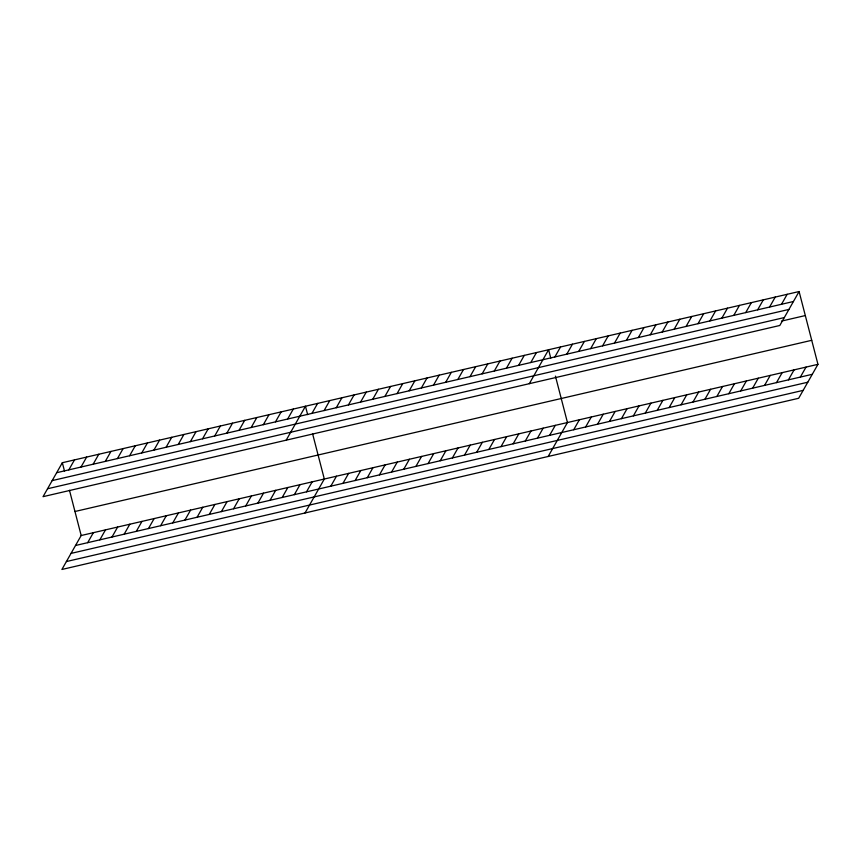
<?xml version="1.0" encoding="UTF-8"?>
<svg xmlns="http://www.w3.org/2000/svg" width="861" height="861" viewBox="0 0 861 861"><rect width="100%" height="100%" fill="white"/><g stroke="black" fill="none" stroke-linecap="round" stroke-linejoin="round"><path stroke-width="1.29" d="M62.336 462.723L43.05 496.668L779.818 325.48L799.094 291.535L62.336 462.723L64.51 471.128M68.815 469.88L74.487 459.903M80.977 467.06L86.649 457.073M93.128 464.23L98.8 454.253M105.29 461.41L110.961 451.422M117.44 458.579L123.112 448.603M69.472 490.286L81.182 535.52L61.906 569.465L798.664 398.277L817.95 364.332L799.094 291.535M129.602 455.76L135.274 445.783M87.671 542.678L93.343 532.701M141.764 452.929L147.425 442.952M99.833 539.858L105.494 529.87M153.915 450.109L159.586 440.132M111.984 537.027L117.656 527.05M166.076 447.279L171.737 437.302M124.145 534.207L129.817 524.22M178.227 444.459L183.899 434.482M136.296 531.377L141.968 521.4M190.389 441.628L196.05 431.652M148.458 528.557L154.13 518.58M202.539 438.809L208.211 428.832M160.609 525.727L166.281 515.75M214.701 435.989L220.362 426.001M172.77 522.907L178.442 512.93M226.852 433.158L232.524 423.181M184.921 520.076L190.593 510.099M239.014 430.339L244.685 420.351M197.083 517.257L202.755 507.28M251.164 427.508L256.836 417.531M209.245 514.437L214.906 504.449M263.326 424.688L268.998 414.711M221.395 511.606L227.067 501.629M275.477 421.858L281.149 411.881M233.557 508.786L239.218 498.799M287.639 419.038L293.31 409.061M245.708 505.956L251.38 495.979M286.186 440.175L305.461 406.231L307.646 414.636M257.869 503.136L263.531 493.159M311.951 413.388L317.623 403.411M270.02 500.306L275.692 490.329M324.113 410.557L329.774 400.58M282.182 497.486L287.843 487.509M336.264 407.737L341.935 397.76M294.333 494.655L300.005 484.678M348.425 404.918L354.086 394.93M306.494 491.835L312.166 481.859M360.576 402.087L366.248 392.11M305.042 512.973L324.317 479.028L312.597 433.793M372.738 399.267L378.399 389.28M330.807 486.185L336.479 476.208M384.889 396.437L390.56 386.46M342.958 483.365L348.63 473.378M397.05 393.617L402.711 383.64M355.119 480.535L360.791 470.558M409.201 390.786L414.873 380.81M367.27 477.715L372.942 467.727M421.363 387.967L427.034 377.99M379.432 474.885L385.104 464.908M433.513 385.136L439.185 375.159M391.594 472.065L397.255 462.088M445.675 382.316L451.347 372.339M403.744 469.234L409.416 459.257M457.826 379.497L463.498 369.509M415.906 466.414L421.567 456.438M469.988 376.666L475.659 366.689M428.057 463.584L433.729 453.607M482.138 373.846L487.81 363.859M440.219 460.764L445.88 450.787M494.3 371.016L499.972 361.039M452.369 457.934L458.041 447.957M506.462 368.196L512.123 358.219M464.531 455.114L470.192 445.137M518.613 365.365L524.284 355.389M476.682 452.294L482.354 442.306M530.774 362.546L536.435 352.569M488.844 449.464L494.515 439.487M529.311 383.683L548.597 349.738L550.771 358.144M500.994 446.644L506.666 436.656M554.861 356.949L560.522 346.972M513.156 443.813L518.828 433.836M566.786 354.172L572.457 344.196M525.307 440.993L530.979 431.017M578.71 351.406L584.382 341.43M537.468 438.163L543.14 428.186M590.646 348.63L596.307 338.653M549.619 435.343L555.291 425.366M602.571 345.864L608.243 335.887M548.166 456.481L567.453 422.536L555.431 376.117M614.496 343.087L620.168 333.11M573.706 429.747L579.378 419.77M626.431 340.321L632.092 330.333M585.641 426.97L591.303 416.993M638.356 337.544L644.028 327.567M597.566 424.204L603.238 414.227M650.281 334.778L655.953 324.791M609.491 421.427L615.163 411.45M662.217 332.002L667.878 322.025M621.427 418.661L627.088 408.684M674.141 329.236L679.813 319.248M633.352 415.885L639.023 405.908M686.066 326.459L691.738 316.482M645.276 413.119L650.948 403.142M698.002 323.682L703.663 313.705M657.212 410.342L662.884 400.365M709.927 320.916L715.599 310.939M669.137 407.576L674.809 397.588M721.852 318.139L727.523 308.163M681.062 404.799L686.734 394.822M733.787 315.374L739.448 305.397M692.997 402.033L698.669 392.046M745.712 312.597L751.384 302.62M704.922 399.256L710.594 389.28M757.637 309.831L763.309 299.854M716.858 396.49L722.519 386.503M769.573 307.054L775.234 297.077M728.783 393.714L734.455 383.737M781.497 304.288L787.169 294.311M740.708 390.948L746.379 380.96M752.643 388.171L758.304 378.194M764.568 385.394L770.24 375.418M776.493 382.628L782.165 372.652M788.428 379.852L794.09 369.875M800.353 377.086L806.025 367.109M56.665 472.7L793.422 301.511M52.166 480.61L788.934 309.422M47.538 488.757L784.306 317.569M781.465 321.099L805.315 315.556M74.961 511.499L811.729 340.31M81.182 535.52L817.95 364.332M75.52 545.497L812.278 374.309M71.022 553.408L807.79 382.219M66.394 561.555L803.162 390.367"/></g></svg>
